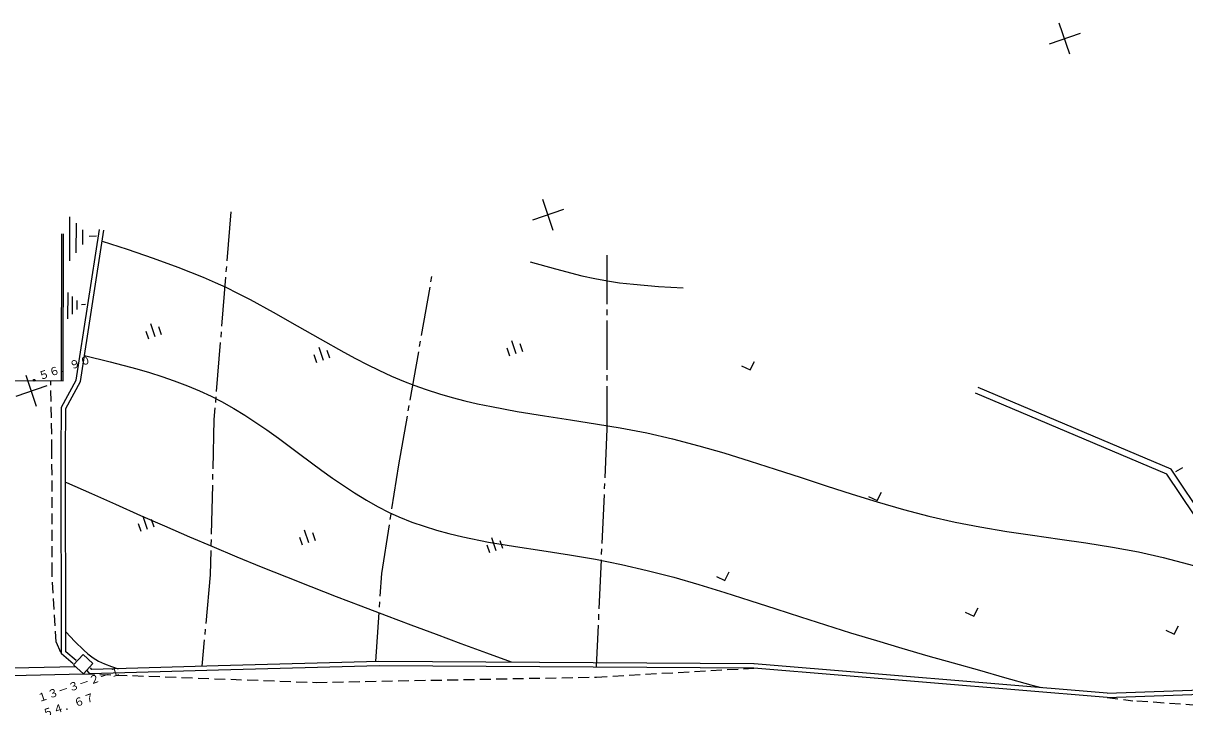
# Model space of a CAD drawing. Units: millimetres, scale not verified. Extents: x -198228 to 179753, y -81805 to 120126.
# Drawn here: x -129586 to -23188, y 29065 to 91663 of the extents above; entities that cross this region are included whole.
import ezdxf
from ezdxf.enums import TextEntityAlignment as Align

# ---------------------------------------------------------------- set-up
doc = ezdxf.new("R2010")
doc.units = ezdxf.units.MM
doc.header["$LTSCALE"] = 500
doc.linetypes.add('CHAIN2', pattern=[12, 9, -1, 1, -1])
doc.linetypes.add('DASHED2', pattern=[3, 2, -1])
doc.layers.add('3-0', color=4, linetype='Continuous')
doc.layers.add('3-1_構造物', color=6, linetype='Continuous')
doc.styles.add('ＭＳ ゴシック', font='')
doc.styles.get('ＭＳ ゴシック').set_extended_font_data('MS Gothic')

msp = doc.modelspace()

# ---------------------------------------------------------------- linework, layer by layer
at = {"layer": '3-0'}
for p, q in [((-125354.6, 73936.2), (-125360.8, 69895.9)), ((-126092.4, 58915.2), (-126053.7, 72381.1)), ((-125942.5, 58914.7), (-125903.8, 72380.7)), ((-124752.6, 73338.6), (-124756.7, 70645.1)), ((-124739.6, 58975.4), (-122590, 72770.1)), ((-124355, 58845.9), (-122194.8, 72708.6)), ((-124150.7, 72741.1), (-124152.7, 71394.3)), ((-122886.6, 72155.1), (-123548.7, 72143.5)), ((-125515.2, 67008.5), (-125518.9, 64606.9)), ((-125092.7, 66633.6), (-125095.1, 65032.6)), ((-124670.1, 66258.8), (-124671.3, 65458.2)), ((-123871.9, 65890.4), (-124247.5, 65883.9)), ((-117937.8, 64152.2), (-117534.3, 62969.1)), ((-117184.8, 63880.6), (-116942.8, 63170.8)), ((-118367.9, 63477.2), (-118125.9, 62767.4)), ((-102522.9, 61992.3), (-102119.5, 60809.3)), ((-101770, 61720.8), (-101527.9, 61011)), ((-85289.6, 61920.9), (-85047.6, 61211.1)), ((-84859.4, 62595.8), (-84456, 61412.8)), ((-84106.5, 62324.3), (-83864.4, 61614.5)), ((-102953.1, 61317.3), (-102711, 60607.5)), ((-131225.7, 58949.1), (-125942.5, 58914.7)), ((-24011.3, 50613.1), (-23361.8, 50974.4)), ((-119055.8, 45843), (-118813.8, 45133.2)), ((-118625.6, 46518), (-118222.2, 45334.9)), ((-117872.6, 46246.5), (-117630.6, 45536.6)), ((-103845.2, 45282.8), (-103441.7, 44099.7)), ((-103092.2, 45011.3), (-102850.1, 44301.4)), ((-104275.3, 44607.8), (-104033.3, 43897.9)), ((-87120.8, 43896.8), (-86878.7, 43187)), ((-86690.7, 44571.8), (-86287.3, 43388.7)), ((-85937.8, 44300.2), (-85695.7, 43590.4)), ((-30291.2, 30319), (-62638.1, 33001.7)), ((-133470.5, 32553.8), (-124811, 32762.3)), ((-133453.7, 31854), (-124069.2, 32080)), ((-30301.1, 29918.5), (-62671.2, 32603.1)), ((-30301.1, 29918.5), (-62671.2, 32603.1)), ((-30301.1, 29918.5), (-15051, 30428)), ((-30291.2, 30319), (-15183.4, 30823.8))]:
    msp.add_line(p, q, dxfattribs=at)
at = {"layer": '3-0', "linetype": 'DASHED2'}
for p, q in [((-126584.2, 34979.7), (-126077.3, 33900.4)), ((-124069.2, 32080), (-102749.6, 31291.4)), ((-77080.9, 31789.7), (-62671.2, 32603.1)), ((-102749.6, 31291.4), (-77080.9, 31789.7)), ((-30301.1, 29918.5), (-27950, 29609.2)), ((-20600.7, 29083.7), (-27950, 29609.2))]:
    msp.add_line(p, q, dxfattribs=at)
at = {"layer": '3-0', "linetype": 'CHAIN2'}
for points in [[(-110567.2, 74379.2), (-112114.1, 55365.5), (-112459, 41161.9), (-113225.6, 32779.2)], [(-76128.9, 70431.8), (-76114.2, 54512.7), (-77098.8, 32718.9)], [(-97291.1, 33200.1), (-96749.9, 41279.8), (-95179, 51233.4), (-92131.2, 68585.9)]]:
    msp.add_lwpolyline(points, dxfattribs=at)
at = {"layer": '3-0'}
for points in [[(-122350.5, 71709.6), (-120065.2, 70958.5), (-117694.6, 70152.6), (-115437.7, 69333.4), (-113116.6, 68408.8), (-112016.3, 67931.9), (-111034.4, 67481.1), (-109954.5, 66955.5), (-108795.4, 66360.3), (-106678.4, 65208), (-104493.2, 63964), (-102401, 62761.2), (-100213.4, 61535.1), (-99156.1, 60967), (-98092.1, 60417.6), (-97019.4, 59891.1), (-95845.9, 59351.1), (-94750.5, 58885.2), (-93801.3, 58514.1), (-92680.1, 58115.5), (-91450.6, 57723.4), (-90303.2, 57394.8), (-89145.2, 57094.8), (-87977.8, 56820.7), (-86704.3, 56549), (-84334.2, 56104), (-81848.7, 55695.7), (-79457.4, 55331.3), (-76972.6, 54953.4), (-74913.1, 54619.2), (-72461.1, 54146.4), (-70126, 53607.8), (-67709.6, 52973.5), (-65402.6, 52308.1), (-63008.9, 51571.1), (-60717.4, 50835.2), (-58333.7, 50054.2), (-56045.3, 49304.4), (-53658.3, 48538.2), (-51360.6, 47830.7)], [(-83148.5, 69809), (-80829.6, 69159.3), (-78404.1, 68543.2), (-77233.4, 68287.7), (-76056.8, 68067.9), (-74977.7, 67904), (-73689, 67752.2), (-71395.5, 67567.2), (-69137.5, 67441.3)], [(-123982.7, 61235), (-121625.5, 60653.8), (-119188.4, 60008.7), (-118030.8, 59672.7), (-116883.9, 59313.5), (-115750, 58926.2), (-114538.6, 58469.9), (-113438.3, 58009.8), (-112357.6, 57507.7), (-111427.9, 57029.5), (-110300.7, 56391.1), (-109279, 55761.9), (-108272.3, 55100.6), (-107277.9, 54413.9), (-106211.1, 53648.5), (-104258.6, 52203.6), (-102227.3, 50701.5), (-101245.9, 49998.2), (-100256.4, 49315), (-99256, 48658.3), (-98156.8, 47984.2), (-97124.7, 47403.3), (-96073.1, 46868.7), (-95166.2, 46456.6), (-93982.4, 45981.5), (-92869.2, 45590.8), (-91738.3, 45241.4), (-90591.3, 44928.9), (-89332.9, 44626.5), (-86974.2, 44148.6), (-84481.9, 43728.4), (-82070.6, 43362.2), (-79555.6, 42980.1), (-77153.6, 42575.2), (-74778.7, 42100.8), (-72429, 41553.8), (-70005.4, 40919.4), (-67697.6, 40260.1), (-65308.2, 39533.3), (-63024.3, 38809.1)], [(-63780.3, 60274.8), (-62995.2, 59908.6), (-62597.2, 60678.2)], [(-126101.8, 52281.4), (-126078.3, 56496.9), (-124739.6, 58975.4)], [(-125701.8, 52279.1), (-125678.8, 56394.7), (-124355, 58845.9)], [(-18639.2, 41157.6), (-24820.8, 50381.4), (-42345.5, 57798.7)], [(-14523.7, 30616.8), (-18132.1, 41406.7), (-24448.6, 50832), (-42127.2, 58314.3)], [(-125006, 32987.1), (-126077.3, 33900.4), (-126101.8, 52281.4)], [(-124746.4, 33291.5), (-125677.5, 34085.3), (-125701.9, 52281.9)], [(-84867.9, 33135.4), (-87120.2, 33967.5), (-89465.7, 34835.6), (-91716.4, 35671.9), (-94058.9, 36547.2), (-96305.5, 37393.2), (-98642.7, 38281.6), (-100882.9, 39142.9), (-103212.3, 40050.2), (-105444, 40932.3), (-107763.2, 41864.2), (-109984, 42772.8), (-112290.6, 43735.2), (-114327.2, 44601.8), (-116621.4, 45594.7), (-118818.9, 46559.3), (-121104.3, 47573.1), (-123295.9, 48552.4), (-125577.4, 49575.5), (-125668.7, 49616.4), (-125698.3, 49629.7)], [(-52154.4, 48309.4), (-51369.2, 47943.2), (-50971.3, 48712.8)], [(-51360.6, 47830.7), (-48957.5, 47138), (-46638, 46529.3), (-44205.8, 45968.8), (-41964, 45531.8), (-39498.3, 45123), (-37121.8, 44772.6), (-34642.6, 44424.3), (-32264.5, 44079.9), (-29795.5, 43683.3), (-27438.6, 43240.6), (-25161.8, 42729.1), (-22839.3, 42127.5), (-20431.7, 41448.1), (-19566.4, 41196.2), (-18642, 40925.3)], [(-66093.8, 41009.4), (-65308.6, 40643.3), (-64910.7, 41412.8)], [(-63024.3, 38809.1), (-60650.8, 38039.3), (-58373.4, 37297.5), (-56093.3, 36564.5), (-53806, 35848.8), (-51416.5, 35121.6), (-49116.8, 34438.5), (-46716.3, 33740.5), (-44407.9, 33080.7), (-42000.1, 32401.9), (-39686.5, 31756), (-37275.2, 31086.6), (-36792.9, 30953), (-36305, 30817.8)], [(-43300.6, 37722.9), (-42515.5, 37356.7), (-42117.5, 38126.3)], [(-24935.4, 36069.3), (-24150.1, 35703.2), (-23752.2, 36472.8)], [(-62668.7, 33003.1), (-97000.1, 33207.7), (-111724.6, 32824.1)], [(-111714.2, 32424.2), (-123485.5, 32072.7), (-123740.7, 32373.9)], [(-111726.1, 32824), (-123304.9, 32478.4), (-123435.6, 32632.5)], [(-62671.2, 32603.1), (-96996.1, 32807.6), (-111714.2, 32424.2)]]:
    msp.add_lwpolyline(points, dxfattribs=at)
at = {"layer": '3-0', "linetype": 'DASHED2'}
msp.add_lwpolyline([(-126584.2, 34979.7), (-126940.6, 41272.3), (-126952.6, 52530), (-127071.9, 58945.5)], dxfattribs=at)
at = {"layer": '3-0', "color": 7}
msp.add_lwpolyline([(-125680, 35913.1), (-124859.9, 35039), (-124046.9, 34251), (-123665, 33922.8), (-123184.4, 33558), (-122676.8, 33238.1), (-122154.9, 32982.7), (-121498.6, 32740.7), (-120882.4, 32550.7)], dxfattribs=at)
at = {"layer": '3-0'}
msp.add_lwpolyline([(-124069.2, 32080), (-123196, 33029.3), (-124102.8, 33863.5), (-124976.1, 32914)], close=True, dxfattribs=at)
for radius in [75, 45, 15]:
    msp.add_circle((-128580.8, 58971.6), radius, dxfattribs=at)
at = {"layer": '3-1_構造物'}
for p, q in [((-33711.2, 88823.4), (-34679.5, 91662.9)), ((-32775.6, 90727.3), (-35615, 89759.1)), ((-80099.9, 74590.1), (-82939.4, 73621.9)), ((-81035.6, 72686.3), (-82003.8, 75525.8)), ((-128359.9, 56549.2), (-129328.2, 59388.7)), ((-127424.3, 58453.1), (-130263.7, 57484.8))]:
    msp.add_line(p, q, dxfattribs=at)

# ---------------------------------------------------------------- texts
at = {"layer": '3-0', "style": 'ＭＳ ゴシック'}
for s, p in [('５６．９０', (-127978.4, 58754.3)), ('１３－３－２－１', (-128085.5, 29257.6)), ('５４．６７', (-127601.4, 27837.8))]:
    msp.add_text(s, height=733.1, rotation=18.829, dxfattribs=at).set_placement(p, align=Align.BOTTOM_LEFT)

doc.saveas('drawing.dxf')
